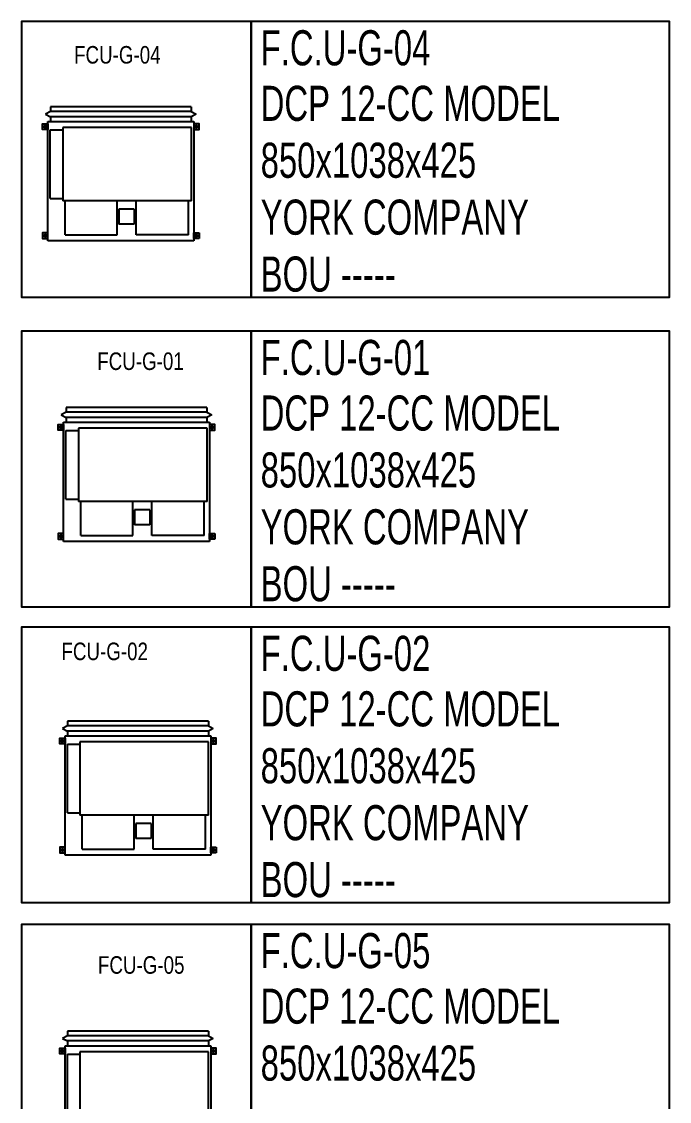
# Model space of a CAD drawing. Header units: millimetres. Extents: x -21221 to 1625077, y -149981 to 356550.
# Drawn here: x 304403 to 309019, y 147323 to 155013 of the extents above; entities that cross this region are included whole.
import ezdxf
from ezdxf.enums import TextEntityAlignment as Align

# ---------------------------------------------------------------- set-up
doc = ezdxf.new("R2010")
doc.units = ezdxf.units.MM
doc.header["$LTSCALE"] = 1000
doc.header["$MEASUREMENT"] = 0
doc.layers.get('0').update_dxf_attribs({"linetype": 'CONTINUOUS'})
doc.layers.add('12- EQUIPMENT HVAC', color=12, linetype='CONTINUOUS')
doc.styles.add('STENCIL', font='stencil.shx')
doc.styles.add('TEXT-P', font='stencil.shx', dxfattribs={"height": 0.3})

# ---------------------------------------------------------------- blocks, each defined once
blk = doc.blocks.new('FCU-G-04')
for p, q in [((501.9, 105.1), (-501.9, 105.1)), ((-501.9, 105.1), (-501.9, 71)), ((501.9, 105.1), (501.9, 71)), ((-501.9, 71), (-536.1, 52.5)), ((-536.1, 52.5), (-501.9, 34.1)), ((-519, -850), (-519, 0)), ((-519, 0), (519, 0)), ((501.9, 71), (-501.9, 71)), ((501.9, 34.1), (-501.9, 34.1)), ((-501.9, 34.1), (-501.9, 0)), ((501.9, 71), (536.1, 52.5)), ((536.1, 52.5), (501.9, 34.1)), ((501.9, 34.1), (501.9, 0)), ((-521.7, -36.8), (-554.4, -36.8)), ((-538.1, -53.2), (-538.1, -20.5)), ((-502.6, -547.6), (-502.6, -58.7)), ((-502.6, -58.7), (-412.5, -58.7)), ((502.6, -42.3), (-412.5, -42.3)), ((-412.5, -42.3), (-412.5, -564)), ((502.6, -564), (502.6, -42.3)), ((519, 0), (519, -850)), ((521.7, -36.8), (554.4, -36.8)), ((538.1, -53.2), (538.1, -20.5)), ((-502.6, -547.6), (-412.5, -547.6)), ((502.6, -564), (-412.5, -564)), ((-396.2, -807.7), (-396.2, -564)), ((-27.1, -807.7), (-27.1, -564)), ((109.1, -807.7), (109.1, -564)), ((482.2, -807.7), (482.2, -564)), ((-13.7, -685.2), (-27.1, -685.2)), ((-13.7, -624.2), (-13.7, -730.1)), ((94.3, -624.2), (-13.7, -624.2)), ((94.3, -624.2), (94.3, -730.1)), ((109.1, -685.2), (94.4, -685.2)), ((-13.7, -702.3), (-27.1, -702.3)), ((94.3, -730.1), (-13.7, -730.1)), ((109.1, -702.3), (94.4, -702.3)), ((-521.7, -813.2), (-554.4, -813.2)), ((-538.1, -796.8), (-538.1, -829.5)), ((-396.2, -807.7), (-27.1, -807.7)), ((482.2, -807.7), (109.1, -807.7)), ((519, -833.6), (519, -792.7)), ((519, -792.7), (557.2, -792.7)), ((557.2, -833.6), (519, -833.6)), ((521.7, -813.2), (554.4, -813.2)), ((538.1, -796.8), (538.1, -829.5)), ((557.2, -792.7), (557.2, -833.6)), ((519, -850), (-519, -850))]:
    blk.add_line(p, q)
for points in [[(-519, -16.4), (-519, -57.3), (-557.2, -57.3), (-557.2, -16.4)], [(519, -16.4), (519, -57.3), (557.2, -57.3), (557.2, -16.4)], [(-519, -833.6), (-519, -792.7), (-557.2, -792.7), (-557.2, -833.6)]]:
    blk.add_lwpolyline(points, close=True)
for centre, radius in [((-538.1, -36.8), 8.96), ((-538.1, -36.8), 6.69), ((538.1, -36.8), 8.96), ((538.1, -36.8), 6.69), ((-538.1, -813.2), 8.96), ((-538.1, -813.2), 6.69), ((538.1, -813.2), 8.96), ((538.1, -813.2), 6.69)]:
    blk.add_circle(centre, radius)
blk = doc.blocks.new('FCU-G-01')
for p, q in [((-501.9, 36.8), (-536.1, 18.4)), ((-536.1, 18.4), (-501.9, 0)), ((501.9, 71), (-501.9, 71)), ((-501.9, 71), (-501.9, 36.8)), ((501.9, 36.8), (-501.9, 36.8)), ((501.9, 0), (-501.9, 0)), ((501.9, 71), (501.9, 36.8)), ((501.9, 36.8), (536.1, 18.4)), ((536.1, 18.4), (501.9, 0)), ((-521.7, -70.9), (-554.4, -70.9)), ((-538.1, -87.3), (-538.1, -54.6)), ((-519, -884.1), (-519, -34.1)), ((-519, -34.1), (519, -34.1)), ((-501.9, 0), (-501.9, -34.1)), ((502.6, -76.5), (-412.5, -76.5)), ((-412.5, -76.5), (-412.5, -598.1)), ((501.9, 0), (501.9, -34.1)), ((502.6, -598.1), (502.6, -76.5)), ((519, -34.1), (519, -884.1)), ((521.7, -70.9), (554.4, -70.9)), ((538.1, -87.3), (538.1, -54.6)), ((-502.6, -581.7), (-502.6, -92.8)), ((-502.6, -92.8), (-412.5, -92.8)), ((-502.6, -581.7), (-412.5, -581.7)), ((502.6, -598.1), (-412.5, -598.1)), ((-396.2, -841.8), (-396.2, -598.1)), ((-27.1, -841.8), (-27.1, -598.1)), ((109.1, -841.8), (109.1, -598.1)), ((482.2, -841.8), (482.2, -598.1)), ((-13.7, -658.3), (-13.7, -764.2)), ((94.3, -658.3), (-13.7, -658.3)), ((94.3, -658.3), (94.3, -764.2)), ((-13.7, -719.4), (-27.1, -719.4)), ((-13.7, -736.4), (-27.1, -736.4)), ((94.3, -764.2), (-13.7, -764.2)), ((109.1, -719.4), (94.4, -719.4)), ((109.1, -736.4), (94.4, -736.4)), ((-538.1, -830.9), (-538.1, -863.6)), ((-396.2, -841.8), (-27.1, -841.8)), ((482.2, -841.8), (109.1, -841.8)), ((519, -867.7), (519, -826.8)), ((519, -826.8), (557.2, -826.8)), ((538.1, -830.9), (538.1, -863.6)), ((557.2, -826.8), (557.2, -867.7)), ((-521.7, -847.3), (-554.4, -847.3)), ((519, -884.1), (-519, -884.1)), ((557.2, -867.7), (519, -867.7)), ((521.7, -847.3), (554.4, -847.3))]:
    blk.add_line(p, q)
for points in [[(-519, -50.5), (-519, -91.4), (-557.2, -91.4), (-557.2, -50.5)], [(519, -50.5), (519, -91.4), (557.2, -91.4), (557.2, -50.5)], [(-519, -867.7), (-519, -826.8), (-557.2, -826.8), (-557.2, -867.7)]]:
    blk.add_lwpolyline(points, close=True)
for centre, radius in [((-538.1, -70.9), 8.96), ((-538.1, -70.9), 6.69), ((538.1, -70.9), 8.96), ((538.1, -70.9), 6.69), ((-538.1, -847.3), 8.96), ((-538.1, -847.3), 6.69), ((538.1, -847.3), 8.96), ((538.1, -847.3), 6.69)]:
    blk.add_circle(centre, radius)
blk = doc.blocks.new('FCU-G-02')
for p, q in [((518.9, 87.5), (-484.9, 87.5)), ((-484.9, 87.5), (-484.9, 53.3)), ((518.9, 87.5), (518.9, 53.3)), ((-484.9, 53.3), (-519.1, 34.9)), ((-519.1, 34.9), (-484.9, 16.5)), ((518.9, 53.3), (-484.9, 53.3)), ((518.9, 16.5), (-484.9, 16.5)), ((-484.9, 16.5), (-484.9, -17.6)), ((518.9, 53.3), (553.1, 34.9)), ((553.1, 34.9), (518.9, 16.5)), ((518.9, 16.5), (518.9, -17.6)), ((-504.7, -54.4), (-537.4, -54.4)), ((-521.1, -70.8), (-521.1, -38.1)), ((-502, -867.6), (-502, -17.6)), ((-502, -17.6), (536, -17.6)), ((-485.6, -565.2), (-485.6, -76.3)), ((-485.6, -76.3), (-395.5, -76.3)), ((519.6, -60), (-395.5, -60)), ((-395.5, -60), (-395.5, -581.6)), ((519.6, -581.6), (519.6, -60)), ((536, -17.6), (536, -867.6)), ((538.7, -54.4), (571.4, -54.4)), ((555.1, -70.8), (555.1, -38.1)), ((-485.6, -565.2), (-395.5, -565.2)), ((519.6, -581.6), (-395.5, -581.6)), ((-379.2, -825.3), (-379.2, -581.6)), ((-10.1, -825.3), (-10.1, -581.6)), ((126.1, -825.3), (126.1, -581.6)), ((499.2, -825.3), (499.2, -581.6)), ((3.3, -641.8), (3.3, -747.7)), ((111.3, -641.8), (3.3, -641.8)), ((111.3, -641.8), (111.3, -747.7)), ((3.3, -702.9), (-10.1, -702.9)), ((3.3, -719.9), (-10.1, -719.9)), ((111.3, -747.7), (3.3, -747.7)), ((126.1, -702.9), (111.4, -702.9)), ((126.1, -719.9), (111.4, -719.9)), ((-504.7, -830.8), (-537.4, -830.8)), ((-521.1, -814.4), (-521.1, -847.1)), ((-379.2, -825.3), (-10.1, -825.3)), ((499.2, -825.3), (126.1, -825.3)), ((536, -851.2), (536, -810.3)), ((536, -810.3), (574.2, -810.3)), ((538.7, -830.8), (571.4, -830.8)), ((555.1, -814.4), (555.1, -847.1)), ((574.2, -810.3), (574.2, -851.2)), ((536, -867.6), (-502, -867.6)), ((574.2, -851.2), (536, -851.2))]:
    blk.add_line(p, q)
for points in [[(-502, -34), (-502, -74.9), (-540.2, -74.9), (-540.2, -34)], [(536, -34), (536, -74.9), (574.2, -74.9), (574.2, -34)], [(-502, -851.2), (-502, -810.3), (-540.2, -810.3), (-540.2, -851.2)]]:
    blk.add_lwpolyline(points, close=True)
for centre, radius in [((-521.1, -54.4), 8.96), ((-521.1, -54.4), 6.69), ((555.1, -54.4), 8.96), ((555.1, -54.4), 6.69), ((-521.1, -830.8), 8.96), ((-521.1, -830.8), 6.69), ((555.1, -830.8), 8.96), ((555.1, -830.8), 6.69)]:
    blk.add_circle(centre, radius)
blk = doc.blocks.new('FCU-G-05')
for p, q in [((546.4, 105.1), (-457.4, 105.1)), ((-457.4, 105.1), (-457.4, 71)), ((546.4, 105.1), (546.4, 71)), ((-457.4, 71), (-491.6, 52.5)), ((-491.6, 52.5), (-457.4, 34.1)), ((-474.5, -850), (-474.5, 0)), ((-474.5, 0), (563.5, 0)), ((546.4, 71), (-457.4, 71)), ((546.4, 34.1), (-457.4, 34.1)), ((-457.4, 34.1), (-457.4, 0)), ((546.4, 71), (580.6, 52.5)), ((580.6, 52.5), (546.4, 34.1)), ((546.4, 34.1), (546.4, 0)), ((-477.2, -36.8), (-509.9, -36.8)), ((-493.6, -53.2), (-493.6, -20.5)), ((-458.1, -547.6), (-458.1, -58.7)), ((-458.1, -58.7), (-368, -58.7)), ((547.1, -42.3), (-368, -42.3)), ((-368, -42.3), (-368, -564)), ((547.1, -564), (547.1, -42.3)), ((563.5, 0), (563.5, -850)), ((566.2, -36.8), (598.9, -36.8)), ((582.6, -53.2), (582.6, -20.5)), ((-458.1, -547.6), (-368, -547.6)), ((547.1, -564), (-368, -564)), ((-351.7, -807.7), (-351.7, -564)), ((17.4, -807.7), (17.4, -564)), ((153.6, -807.7), (153.6, -564)), ((526.7, -807.7), (526.7, -564)), ((30.8, -685.2), (17.4, -685.2)), ((30.8, -624.2), (30.8, -730.1)), ((138.8, -624.2), (30.8, -624.2)), ((138.8, -624.2), (138.8, -730.1)), ((153.6, -685.2), (138.9, -685.2)), ((30.8, -702.3), (17.4, -702.3)), ((138.8, -730.1), (30.8, -730.1)), ((153.6, -702.3), (138.9, -702.3)), ((-477.2, -813.2), (-509.9, -813.2)), ((-493.6, -796.8), (-493.6, -829.5)), ((-351.7, -807.7), (17.4, -807.7)), ((526.7, -807.7), (153.6, -807.7)), ((563.5, -833.6), (563.5, -792.7)), ((563.5, -792.7), (601.7, -792.7)), ((601.7, -833.6), (563.5, -833.6)), ((566.2, -813.2), (598.9, -813.2)), ((582.6, -796.8), (582.6, -829.5)), ((601.7, -792.7), (601.7, -833.6)), ((563.5, -850), (-474.5, -850))]:
    blk.add_line(p, q)
for points in [[(-474.5, -16.4), (-474.5, -57.3), (-512.7, -57.3), (-512.7, -16.4)], [(563.5, -16.4), (563.5, -57.3), (601.7, -57.3), (601.7, -16.4)], [(-474.5, -833.6), (-474.5, -792.7), (-512.7, -792.7), (-512.7, -833.6)]]:
    blk.add_lwpolyline(points, close=True)
for centre, radius in [((-493.6, -36.8), 8.96), ((-493.6, -36.8), 6.69), ((582.6, -36.8), 8.96), ((582.6, -36.8), 6.69), ((-493.6, -813.2), 8.96), ((-493.6, -813.2), 6.69), ((582.6, -813.2), 8.96), ((582.6, -813.2), 6.69)]:
    blk.add_circle(centre, radius)

msp = doc.modelspace()

# ---------------------------------------------------------------- linework, layer by layer
at = {"layer": '12- EQUIPMENT HVAC', "color": 33}
for points in [[(306039, 155013.1), (304403.2, 155013.1), (304403.2, 153051.4), (306039, 153051.4)], [(306039, 153051.4), (309018.6, 153051.4), (309018.6, 155013.1), (306039, 155013.1)], [(306039, 152807.6), (304403.2, 152807.6), (304403.2, 150846), (306039, 150846)], [(306039, 150846), (309018.6, 150846), (309018.6, 152807.6), (306039, 152807.6)], [(306039, 150700.7), (304403.2, 150700.7), (304403.2, 148739), (306039, 148739)], [(306039, 148739), (309018.6, 148739), (309018.6, 150700.7), (306039, 150700.7)], [(306039, 148583.4), (304403.2, 148583.4), (304403.2, 146621.7), (306039, 146621.7)], [(306039, 146621.7), (309018.6, 146621.7), (309018.6, 148583.4), (306039, 148583.4)]]:
    msp.add_lwpolyline(points, close=True, dxfattribs=at)

# ---------------------------------------------------------------- block references
at = {"layer": '12- EQUIPMENT HVAC', "color": 3}
for name, p in [('FCU-G-04', (305110.3, 154301.5)), ('FCU-G-01', (305221.8, 152194.2)), ('FCU-G-02', (305214.8, 149943.7)), ('FCU-G-05', (305187.3, 147719))]:
    msp.add_blockref(name, p, dxfattribs=at)

# ---------------------------------------------------------------- texts
at = {"layer": '12- EQUIPMENT HVAC', "color": 4, "style": 'TEXT-P', "width": 0.7}
for s, p in [('F.C.U-G-04', (306106.5, 154626.5)), ('DCP 12-CC MODEL', (306106.5, 154231)), ('850x1038x425', (306106.5, 153825.7)), ('YORK COMPANY', (306106.5, 153420.4)), ('BOU -----', (306106.5, 153015.1)), ('F.C.U-G-01', (306106.5, 152421.1)), ('DCP 12-CC MODEL', (306106.5, 152025.5)), ('850x1038x425', (306106.5, 151620.2)), ('YORK COMPANY', (306106.5, 151215)), ('BOU -----', (306106.5, 150809.7)), ('F.C.U-G-02', (306106.5, 150314.1)), ('DCP 12-CC MODEL', (306106.5, 149918.6)), ('850x1038x425', (306106.5, 149513.3)), ('YORK COMPANY', (306106.5, 149108)), ('BOU -----', (306106.5, 148702.7)), ('F.C.U-G-05', (306106.5, 148196.8)), ('DCP 12-CC MODEL', (306106.5, 147801.3)), ('850x1038x425', (306106.5, 147396))]:
    msp.add_text(s, height=250, dxfattribs=at).set_placement(p, align=Align.BOTTOM_LEFT)
at = {"layer": '12- EQUIPMENT HVAC', "color": 4, "style": 'STENCIL', "width": 0.8}
for s, p in [('FCU-G-04', (304776.9, 154714, 0)), ('FCU-G-01', (304942, 152531.9, 0)), ('FCU-G-02', (304687.1, 150465.4, 0)), ('FCU-G-05', (304947.1, 148232, 0))]:
    msp.add_text(s, height=125, dxfattribs=at).set_placement(p)

doc.saveas('drawing.dxf')
